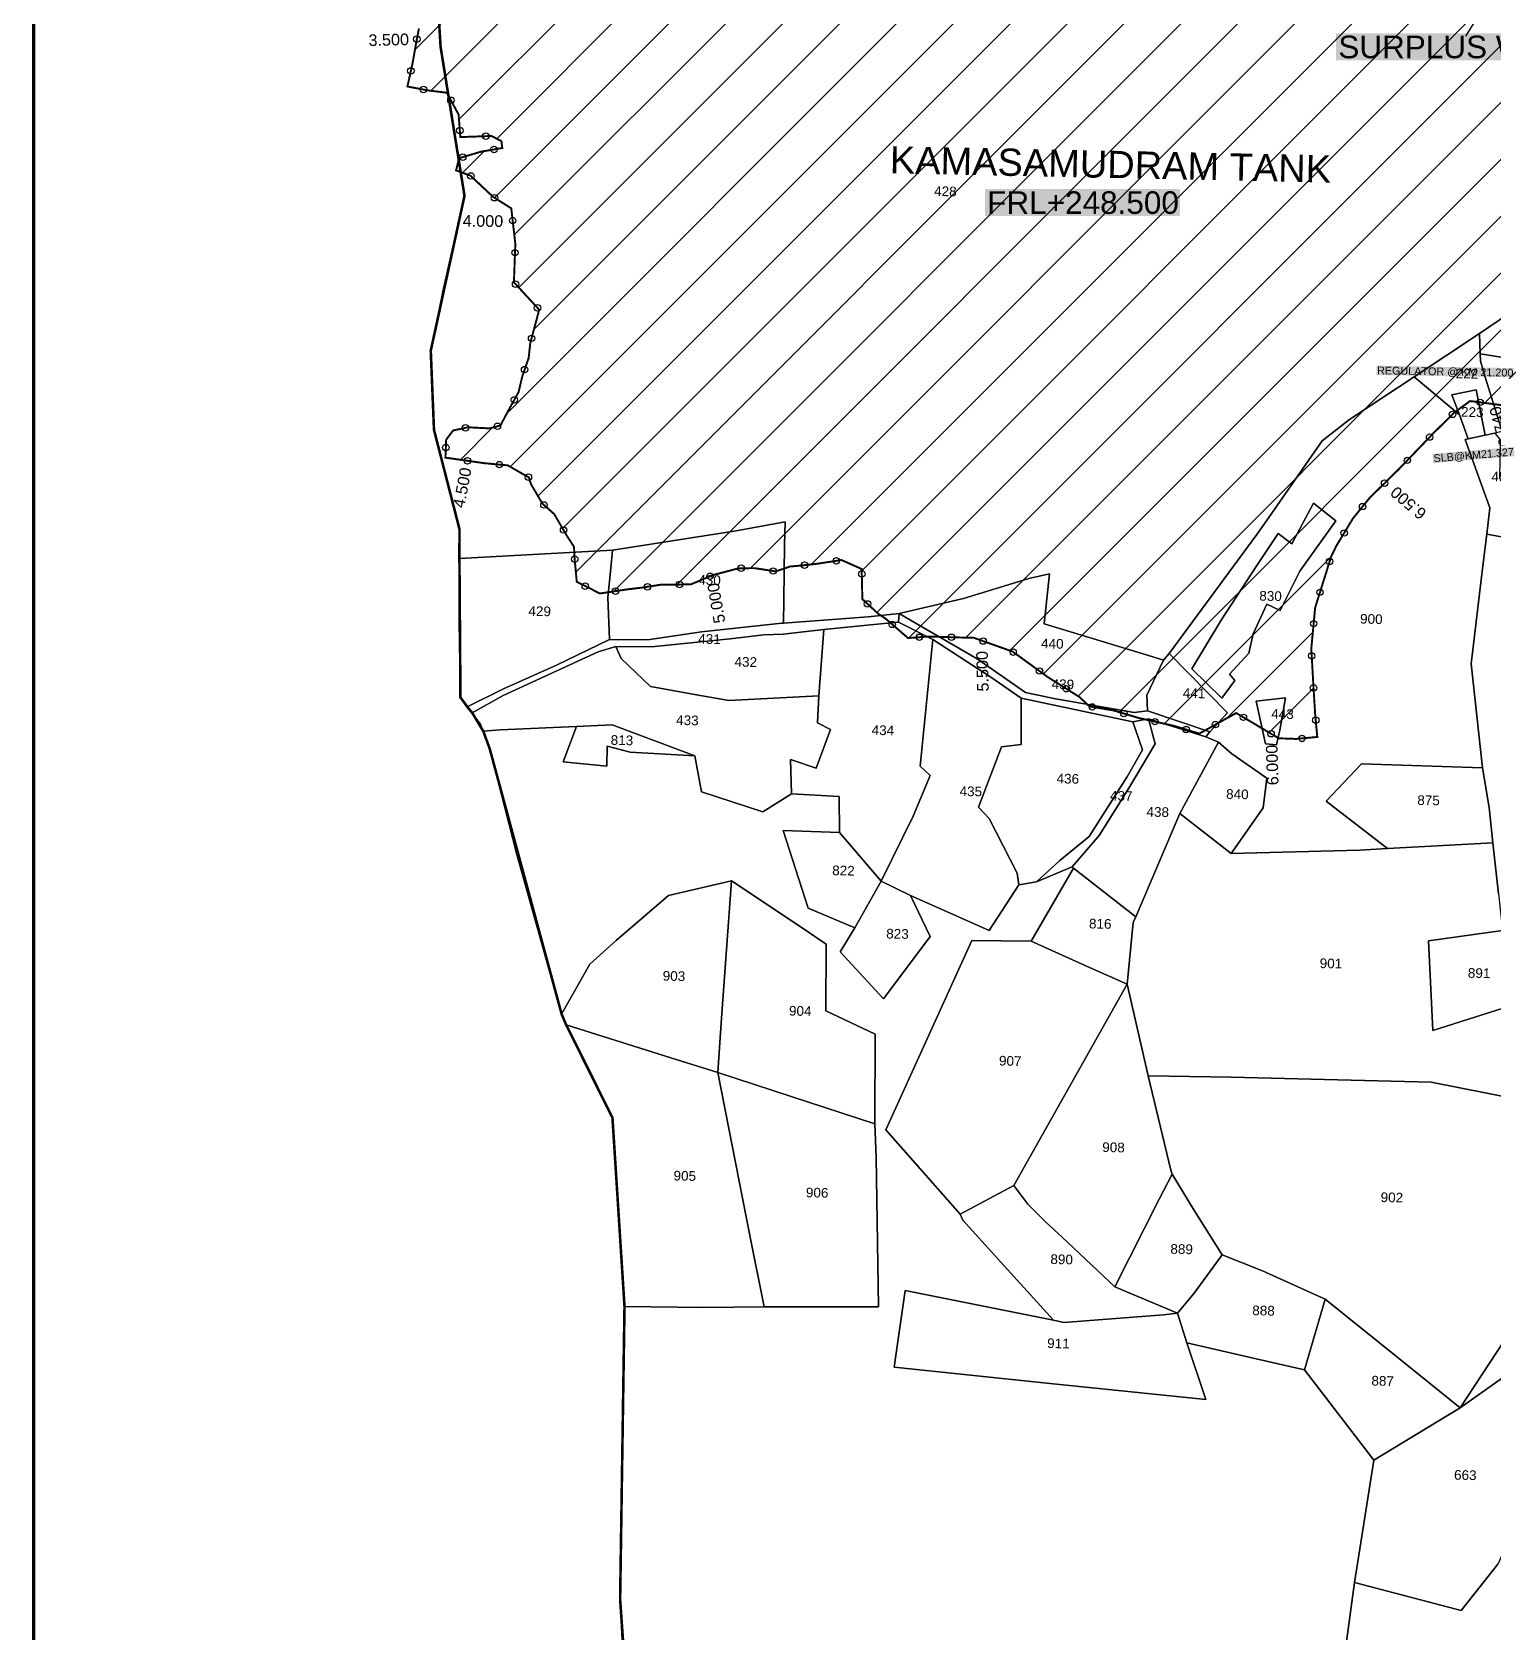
# Model space of a CAD drawing. Header units: inches. Extents: x 191080 to 197844, y 1603242 to 1613996.
# Drawn here: x 191080 to 193348, y 1607233 to 1609716 of the extents above; entities that cross this region are included whole.
import ezdxf
from ezdxf.enums import TextEntityAlignment as Align

# ---------------------------------------------------------------- set-up
doc = ezdxf.new("R2010")
doc.units = ezdxf.units.IN
doc.header["$LTSCALE"] = 15
doc.header["$MEASUREMENT"] = 0
doc.header["$PDMODE"] = 32
doc.header["$PDSIZE"] = 10
for name, color, linetype in [('CSMark', 72, 'Continuous'), ('PLOT', 7, 'Continuous'), ('PLOT NO', 7, 'Continuous'), ('STRUCTURE', 5, 'Continuous'), ('text2', 7, 'Continuous'), ('VILLAGE BOUNDRY', 5, 'Continuous')]:
    doc.layers.add(name, color=color, linetype=linetype)
doc.styles.get("Standard").update_dxf_attribs({"font": 'arial.ttf'})
doc.dimstyles.get("Standard").update_dxf_attribs({"dimtxt": 0.18, "dimasz": 0.18, "dimexe": 0.18, "dimexo": 0.0625, "dimgap": 0.09, "dimtad": 0, "dimtih": 1, "dimtoh": 1, "dimdec": 4, "dimzin": 0, "dimdsep": 46, "dimtxsty": 'Standard', "dimcen": 0.09, "dimadec": 0, "dimazin": 0, "dimtfac": 1, "dimtdec": 4, "dimtofl": 0, "dimtmove": 0, "dimatfit": 3, "dimfxl": 1, "dimtolj": 1, "dimtzin": 0, "dimarcsym": 0})

msp = doc.modelspace()

# ---------------------------------------------------------------- hatches: boundary and pattern name
at = {"layer": 'text2'}
h = msp.add_hatch(dxfattribs=at)
h.set_pattern_fill('ANSI31', color=4, scale=500)
edge = h.paths.add_edge_path()
edge.add_line((193072, 1608656.2), (193075.3, 1608621.8))
edge.add_line((193075.3, 1608621.8), (193042.4, 1608618.8))
edge.add_line((193042.4, 1608618.8), (193015.6, 1608619.7))
edge.add_line((193015.6, 1608619.7), (192949.4, 1608659))
edge.add_line((192949.4, 1608659), (192892.1, 1608627))
edge.add_line((192892.1, 1608627), (192853.7, 1608638.8))
edge.add_line((192853.7, 1608638.8), (192798.7, 1608651.1))
edge.add_line((192798.7, 1608651.1), (192758.5, 1608663.1))
edge.add_line((192758.5, 1608663.1), (192721.7, 1608669.2))
edge.add_line((192721.7, 1608669.2), (192705.9, 1608683.9))
edge.add_line((192705.9, 1608683.9), (192657, 1608714.7))
edge.add_line((192657, 1608714.7), (192602.3, 1608754.3))
edge.add_line((192602.3, 1608754.3), (192542.1, 1608775.7))
edge.add_line((192542.1, 1608775.7), (192520.3, 1608776.2))
edge.add_line((192520.3, 1608776.2), (192471.9, 1608777.7))
edge.add_line((192471.9, 1608777.7), (192439.9, 1608775.3))
edge.add_line((192439.9, 1608775.3), (192405, 1608805.5))
edge.add_line((192405, 1608805.5), (192393.2, 1608813.4))
edge.add_line((192393.2, 1608813.4), (192369, 1608835.7))
edge.add_line((192369, 1608835.7), (192367.9, 1608882.5))
edge.add_line((192367.9, 1608882.5), (192336.6, 1608896.4))
edge.add_line((192336.6, 1608896.4), (192298.7, 1608890.6))
edge.add_line((192298.7, 1608890.6), (192274.1, 1608887.9))
edge.add_line((192274.1, 1608887.9), (192256.6, 1608886.3))
edge.add_line((192256.6, 1608886.3), (192234.5, 1608878.8))
edge.add_line((192234.5, 1608878.8), (192201.6, 1608883.8))
edge.add_line((192201.6, 1608883.8), (192176.9, 1608883.6))
edge.add_line((192176.9, 1608883.6), (192136.4, 1608872.9))
edge.add_line((192136.4, 1608872.9), (192103.1, 1608858.8))
edge.add_line((192103.1, 1608858.8), (192083.9, 1608858.3))
edge.add_line((192083.9, 1608858.3), (192056.6, 1608858.2))
edge.add_line((192056.6, 1608858.2), (192027.8, 1608853.7))
edge.add_line((192027.8, 1608853.7), (192004.1, 1608850.9))
edge.add_line((192004.1, 1608850.9), (191961.5, 1608844.5))
edge.add_line((191961.5, 1608844.5), (191925.6, 1608862.6))
edge.add_line((191925.6, 1608862.6), (191922.1, 1608900.3))
edge.add_line((191922.1, 1608900.3), (191921.3, 1608917))
edge.add_line((191921.3, 1608917), (191910.6, 1608933.4))
edge.add_line((191910.6, 1608933.4), (191890.6, 1608967.7))
edge.add_line((191890.6, 1608967.7), (191872.1, 1608984.1))
edge.add_line((191872.1, 1608984.1), (191854.4, 1609014.4))
edge.add_line((191854.4, 1609014.4), (191851.4, 1609024.4))
edge.add_line((191851.4, 1609024.4), (191818.6, 1609043.3))
edge.add_line((191818.6, 1609043.3), (191782.1, 1609046.7))
edge.add_line((191782.1, 1609046.7), (191721.7, 1609055.3))
edge.add_line((191721.7, 1609055.3), (191722.8, 1609083.1))
edge.add_line((191722.8, 1609083.1), (191733.5, 1609097.4))
edge.add_line((191733.5, 1609097.4), (191756.6, 1609102.4))
edge.add_line((191756.6, 1609102.4), (191790.3, 1609100.7))
edge.add_line((191790.3, 1609100.7), (191807.1, 1609105.3))
edge.add_line((191807.1, 1609105.3), (191819.6, 1609128.8))
edge.add_line((191819.6, 1609128.8), (191835.3, 1609157.2))
edge.add_line((191835.3, 1609157.2), (191841, 1609181.5))
edge.add_line((191841, 1609181.5), (191850.9, 1609209.9))
edge.add_line((191850.9, 1609209.9), (191853.4, 1609233.1))
edge.add_line((191853.4, 1609233.1), (191867.3, 1609284.9))
edge.add_line((191867.3, 1609284.9), (191828, 1609327.4))
edge.add_line((191828, 1609327.4), (191830.2, 1609387.3))
edge.add_line((191830.2, 1609387.3), (191823.9, 1609442.2))
edge.add_line((191823.9, 1609442.2), (191795.7, 1609460))
edge.add_line((191795.7, 1609460), (191760.6, 1609492.9))
edge.add_line((191760.6, 1609492.9), (191738.2, 1609501.1))
edge.add_line((191738.2, 1609501.1), (191742.8, 1609520))
edge.add_line((191742.8, 1609520), (191777.2, 1609530.2))
edge.add_line((191777.2, 1609530.2), (191810, 1609535.8))
edge.add_line((191810, 1609535.8), (191808.6, 1609546.4))
edge.add_line((191808.6, 1609546.4), (191793.4, 1609554.5))
edge.add_line((191793.4, 1609554.5), (191744.8, 1609552.8))
edge.add_line((191744.8, 1609552.8), (191742.2, 1609587.5))
edge.add_line((191742.2, 1609587.5), (191724, 1609621.6))
edge.add_line((191724, 1609621.6), (191693.6, 1609625.4))
edge.add_line((191693.6, 1609625.4), (191662.7, 1609631.3))
edge.add_line((191662.7, 1609631.3), (191670.9, 1609668.8))
edge.add_line((191670.9, 1609668.8), (191677.1, 1609703.7))
edge.add_line((191677.1, 1609703.7), (191680.6, 1609721.3))
edge.add_line((191680.6, 1609721.3), (191670.2, 1609735.3))
edge.add_line((191670.2, 1609735.3), (191651.5, 1609752.2))
edge.add_line((191651.5, 1609752.2), (191636.3, 1609772.5))
edge.add_line((191636.3, 1609772.5), (191622.6, 1609793.3))
edge.add_line((191622.6, 1609793.3), (191625.4, 1609821.1))
edge.add_line((191625.4, 1609821.1), (191607.5, 1609854.8))
edge.add_line((191607.5, 1609854.8), (191604.3, 1609880.6))
edge.add_line((191604.3, 1609880.6), (191609.1, 1609905.4))
edge.add_line((191609.1, 1609905.4), (191612.6, 1609933.9))
edge.add_line((191612.6, 1609933.9), (191617.2, 1609953.9))
edge.add_line((191617.2, 1609953.9), (191630.1, 1609972))
edge.add_line((191630.1, 1609972), (191643, 1609989.6))
edge.add_line((191643, 1609989.6), (191660.6, 1610009.3))
edge.add_line((191660.6, 1610009.3), (191670.3, 1610024.9))
edge.add_line((191670.3, 1610024.9), (191668.9, 1610040.8))
edge.add_line((191668.9, 1610040.8), (191673.2, 1610058.3))
edge.add_line((191673.2, 1610058.3), (191664.4, 1610071))
edge.add_line((191664.4, 1610071), (191646.7, 1610076.9))
edge.add_line((191646.7, 1610076.9), (191637.2, 1610085.5))
edge.add_line((191637.2, 1610085.5), (191634.7, 1610104.6))
edge.add_line((191634.7, 1610104.6), (191609.1, 1610118.8))
edge.add_line((191609.1, 1610118.8), (191585.8, 1610125.3))
edge.add_line((191585.8, 1610125.3), (191589, 1610150))
edge.add_line((191589, 1610150), (191620.4, 1610172.6))
edge.add_line((191620.4, 1610172.6), (191625.8, 1610190))
edge.add_line((191625.8, 1610190), (191626.2, 1610214.6))
edge.add_line((191626.2, 1610214.6), (191615.4, 1610231.6))
edge.add_line((191615.4, 1610231.6), (191643.8, 1610246.4))
edge.add_line((191643.8, 1610246.4), (191669, 1610277.8))
edge.add_line((191669, 1610277.8), (191681, 1610313.9))
edge.add_line((191681, 1610313.9), (191690.2, 1610341.9))
edge.add_line((191690.2, 1610341.9), (191702, 1610357.4))
edge.add_line((191702, 1610357.4), (191716.1, 1610371.1))
edge.add_line((191716.1, 1610371.1), (191735.5, 1610396.5))
edge.add_line((191735.5, 1610396.5), (191756.6, 1610382.7))
edge.add_line((191756.6, 1610382.7), (191782.5, 1610374.5))
edge.add_line((191782.5, 1610374.5), (191802.1, 1610362.8))
edge.add_line((191802.1, 1610362.8), (191842.1, 1610347.1))
edge.add_line((191842.1, 1610347.1), (191868.9, 1610345.3))
edge.add_line((191868.9, 1610345.3), (191901.3, 1610350.7))
edge.add_line((191901.3, 1610350.7), (191930.6, 1610356.8))
edge.add_line((191930.6, 1610356.8), (191953.2, 1610354.9))
edge.add_line((191953.2, 1610354.9), (191976.9, 1610353.4))
edge.add_line((191976.9, 1610353.4), (192007, 1610343.8))
edge.add_line((192007, 1610343.8), (192038.4, 1610333.3))
edge.add_line((192038.4, 1610333.3), (192079.7, 1610334.9))
edge.add_line((192079.7, 1610334.9), (192089.4, 1610316.1))
edge.add_line((192089.4, 1610316.1), (192094.9, 1610295.2))
edge.add_line((192094.9, 1610295.2), (192093.6, 1610291.6))
edge.add_line((192093.6, 1610291.6), (192100.9, 1610264.9))
edge.add_line((192100.9, 1610264.9), (192129.5, 1610247.8))
edge.add_line((192129.5, 1610247.8), (192137.5, 1610245.3))
edge.add_line((192137.5, 1610245.3), (192189.8, 1610251.5))
edge.add_line((192189.8, 1610251.5), (192224.4, 1610253.7))
edge.add_line((192224.4, 1610253.7), (192256.5, 1610231))
edge.add_line((192256.5, 1610231), (192268.6, 1610202.6))
edge.add_line((192268.6, 1610202.6), (192283.4, 1610167.3))
edge.add_line((192283.4, 1610167.3), (192317.1, 1610125.2))
edge.add_line((192317.1, 1610125.2), (192322.9, 1610097.1))
edge.add_line((192322.9, 1610097.1), (192326, 1610079.3))
edge.add_line((192326, 1610079.3), (192335.8, 1610052.7))
edge.add_line((192335.8, 1610052.7), (192343.4, 1610033.3))
edge.add_line((192343.4, 1610033.3), (192359, 1610012.1))
edge.add_line((192359, 1610012.1), (192381.5, 1609993.9))
edge.add_line((192381.5, 1609993.9), (192396.3, 1609968.4))
edge.add_line((192396.3, 1609968.4), (192410.1, 1609944.8))
edge.add_line((192410.1, 1609944.8), (192419.6, 1609926.5))
edge.add_line((192419.6, 1609926.5), (192428.7, 1609900.3))
edge.add_line((192428.7, 1609900.3), (192450.6, 1609888.2))
edge.add_line((192450.6, 1609888.2), (192471.5, 1609862.6))
edge.add_line((192471.5, 1609862.6), (192496.7, 1609835.5))
edge.add_line((192496.7, 1609835.5), (192518.8, 1609827.1))
edge.add_line((192518.8, 1609827.1), (192550.3, 1609809.5))
edge.add_line((192550.3, 1609809.5), (192575, 1609795.9))
edge.add_line((192575, 1609795.9), (192625, 1609796.1))
edge.add_line((192625, 1609796.1), (192673.2, 1609796.4))
edge.add_line((192673.2, 1609796.4), (192701.9, 1609802.1))
edge.add_line((192701.9, 1609802.1), (192737.3, 1609810.2))
edge.add_line((192737.3, 1609810.2), (192760.8, 1609813.7))
edge.add_line((192760.8, 1609813.7), (192792.6, 1609816.1))
edge.add_line((192792.6, 1609816.1), (192813.2, 1609819.6))
edge.add_line((192813.2, 1609819.6), (192846.6, 1609813.4))
edge.add_line((192846.6, 1609813.4), (192872.5, 1609802))
edge.add_line((192872.5, 1609802), (192906.8, 1609777.2))
edge.add_line((192906.8, 1609777.2), (192940.8, 1609753.5))
edge.add_line((192940.8, 1609753.5), (193011.9, 1609739.4))
edge.add_line((193011.9, 1609739.4), (193119.9, 1609772.1))
edge.add_line((193119.9, 1609772.1), (193170.8, 1609790.5))
edge.add_line((193170.8, 1609790.5), (193208.4, 1609810.6))
edge.add_line((193208.4, 1609810.6), (193274.3, 1609804.2))
edge.add_line((193274.3, 1609804.2), (193309.3, 1609812.2))
edge.add_line((193309.3, 1609812.2), (193337.3, 1609849.1))
edge.add_line((193337.3, 1609849.1), (193358.2, 1609865.5))
edge.add_line((193358.2, 1609865.5), (193385.1, 1609884.2))
edge.add_line((193385.1, 1609884.2), (193413.7, 1609895.9))
edge.add_line((193413.7, 1609895.9), (193423.6, 1609890.2))
edge.add_line((193423.6, 1609890.2), (193426.8, 1609881))
edge.add_line((193426.8, 1609881), (193432.4, 1609869.3))
edge.add_line((193432.4, 1609869.3), (193451.4, 1609861.1))
edge.add_line((193451.4, 1609861.1), (193442.2, 1609849.6))
edge.add_line((193442.2, 1609849.6), (193418.4, 1609838.1))
edge.add_line((193418.4, 1609838.1), (193404.5, 1609819))
edge.add_line((193404.5, 1609819), (193401.9, 1609801.7))
edge.add_line((193401.9, 1609801.7), (193407.7, 1609786.7))
edge.add_line((193407.7, 1609786.7), (193415, 1609776.8))
edge.add_line((193415, 1609776.8), (193417.1, 1609772.9))
edge.add_line((193417.1, 1609772.9), (193431.6, 1609763.4))
edge.add_line((193431.6, 1609763.4), (193473.4, 1609758.7))
edge.add_line((193473.4, 1609758.7), (193515.3, 1609752.6))
edge.add_line((193515.3, 1609752.6), (193544.8, 1609745.7))
edge.add_line((193544.8, 1609745.7), (193584.3, 1609734.7))
edge.add_line((193584.3, 1609734.7), (193604.9, 1609715.8))
edge.add_line((193604.9, 1609715.8), (193610.7, 1609687.5))
edge.add_line((193610.7, 1609687.5), (193634.7, 1609643.6))
edge.add_line((193634.7, 1609643.6), (193671.4, 1609585.4))
edge.add_line((193671.4, 1609585.4), (193711.2, 1609550.9))
edge.add_line((193711.2, 1609550.9), (193660.4, 1609509.3))
edge.add_line((193660.4, 1609509.3), (193604.9, 1609440.8))
edge.add_line((193604.9, 1609440.8), (193577, 1609410.3))
edge.add_line((193577, 1609410.3), (193522.6, 1609367.7))
edge.add_line((193522.6, 1609367.7), (193465.8, 1609290.3))
edge.add_line((193465.8, 1609290.3), (193430.4, 1609256.7))
edge.add_line((193430.4, 1609256.7), (193400.3, 1609205.4))
edge.add_line((193400.3, 1609205.4), (193392.4, 1609191.1))
edge.add_line((193392.4, 1609191.1), (193368, 1609136))
edge.add_line((193368, 1609136), (193312.6, 1609143.1))
edge.add_line((193312.6, 1609143.1), (193288.9, 1609126))
edge.add_line((193288.9, 1609126), (193256.5, 1609094.2))
edge.add_line((193256.5, 1609094.2), (193201.6, 1609037.1))
edge.add_line((193201.6, 1609037.1), (193156.6, 1608992.9))
edge.add_line((193156.6, 1608992.9), (193130.7, 1608961))
edge.add_line((193130.7, 1608961), (193105.1, 1608918.7))
edge.add_line((193105.1, 1608918.7), (193097, 1608902.2))
edge.add_line((193097, 1608902.2), (193072, 1608822.5))
edge.add_line((193072, 1608822.5), (193066, 1608759))
edge.add_line((193066, 1608759), (193069, 1608705.9))
edge.add_line((193069, 1608705.9), (193071.9, 1608658.6))
h.paths.add_polyline_path([(192550.1, 1609414.4), (192865.2, 1609414.4), (192865.2, 1609486.5), (192550.1, 1609486.5)], flags=24)

# ---------------------------------------------------------------- linework, layer by layer
at = {"color": 5, "const_width": 3, "elevation": 248.5}
for points in [[(193072, 1608656.2), (193075.3, 1608621.8), (193042.4, 1608618.8), (193015.6, 1608619.7), (192949.4, 1608659), (192892.1, 1608627), (192853.7, 1608638.8), (192798.7, 1608651.1), (192758.5, 1608663.1), (192721.7, 1608669.2), (192705.9, 1608683.9), (192657, 1608714.7), (192602.3, 1608754.3), (192542.1, 1608775.7), (192520.3, 1608776.2), (192471.9, 1608777.7), (192439.9, 1608775.3), (192405, 1608805.5), (192393.2, 1608813.4), (192369, 1608835.7), (192367.9, 1608882.5), (192336.6, 1608896.4), (192298.7, 1608890.6), (192274.1, 1608887.9), (192256.6, 1608886.3), (192234.5, 1608878.8), (192201.6, 1608883.8), (192176.9, 1608883.6), (192136.4, 1608872.9), (192103.1, 1608858.8), (192083.9, 1608858.3), (192056.6, 1608858.2), (192027.8, 1608853.7), (192004.1, 1608850.9), (191961.5, 1608844.5), (191925.6, 1608862.6), (191922.1, 1608900.3), (191921.3, 1608917), (191910.6, 1608933.4), (191890.6, 1608967.7), (191872.1, 1608984.1), (191854.4, 1609014.4), (191851.4, 1609024.4), (191818.6, 1609043.3), (191782.1, 1609046.7), (191721.7, 1609055.3), (191722.8, 1609083.1), (191733.5, 1609097.4), (191756.6, 1609102.4), (191790.3, 1609100.7), (191807.1, 1609105.3), (191819.6, 1609128.8), (191835.3, 1609157.2), (191841, 1609181.5), (191850.9, 1609209.9), (191853.4, 1609233.1), (191867.3, 1609284.9), (191828, 1609327.4), (191830.2, 1609387.3), (191823.9, 1609442.2), (191795.7, 1609460), (191760.6, 1609492.9), (191738.2, 1609501.1), (191742.8, 1609520), (191777.2, 1609530.2), (191810, 1609535.8), (191808.6, 1609546.4), (191793.4, 1609554.5), (191744.8, 1609552.8), (191742.2, 1609587.5), (191724, 1609621.6), (191693.6, 1609625.4), (191662.7, 1609631.3), (191670.9, 1609668.8), (191677.1, 1609703.7), (191680.6, 1609721.3)], [(193368, 1609136), (193312.6, 1609143.1), (193288.9, 1609126), (193256.5, 1609094.2), (193201.6, 1609037.1), (193156.6, 1608992.9), (193130.7, 1608961), (193105.1, 1608918.7), (193097, 1608902.2), (193072, 1608822.5), (193066, 1608759), (193069, 1608705.9), (193071.9, 1608658.6)]]:
    msp.add_lwpolyline(points, dxfattribs=at)
at = {"color": 5, "elevation": 248.5}
msp.add_lwpolyline([(193368, 1609136, 3, 3, 0), (193312.6, 1609143.1, 3, 3, 0), (193288.9, 1609126, 3, 3, 0), (193256.5, 1609094.2, 3, 3, 0), (193201.6, 1609037.1, 3, 3, 0), (193156.6, 1608992.9, 3, 3, 0), (193130.7, 1608961, 3, 3, 0), (193105.1, 1608918.7, 3, 3, 0), (193097, 1608902.2, 3, 3, 0), (193072, 1608822.5, 3, 3, 0), (193066, 1608759, 3, 3, 0), (193069, 1608705.9, 3, 3, 0), (193071.9, 1608658.6, 3, 3, 0), (193075.3, 1608621.8, 3, 3, 0), (193042.4, 1608618.8, 3, 3, 0), (193015.6, 1608619.7, 3, 3, 0), (192949.4, 1608659, 3, 3, 0), (192892.1, 1608627, 3, 3, 0), (192853.7, 1608638.8, 3, 3, 0), (192798.7, 1608651.1, 3, 3, 0), (192758.5, 1608663.1, 3, 3, 0), (192721.7, 1608669.2, 3, 3, 0), (192705.9, 1608683.9, 3, 3, 0), (192657, 1608714.7, 3, 3, 0), (192602.3, 1608754.3, 3, 3, 0), (192542.1, 1608775.7, 3, 3, 0), (192520.3, 1608776.2, 3, 3, 0), (192471.9, 1608777.7, 3, 3, 0), (192439.9, 1608775.3, 3, 3, 0), (192405, 1608805.5, 3, 3, 0), (192393.2, 1608813.4, 3, 3, 0), (192369, 1608835.7, 3, 3, 0), (192367.9, 1608882.5, 3, 3, 0), (192336.6, 1608896.4, 3, 3, 0), (192298.7, 1608890.6, 3, 3, 0), (192274.1, 1608887.9, 3, 3, 0), (192256.6, 1608886.3, 3, 3, 0), (192234.5, 1608878.8, 3, 3, 0), (192201.6, 1608883.8, 3, 3, 0), (192176.9, 1608883.6, 3, 3, 0), (192136.4, 1608872.9, 3, 3, 0), (192103.1, 1608858.8, 3, 3, 0), (192083.9, 1608858.3, 3, 3, 0), (192056.6, 1608858.2, 3, 3, 0), (192027.8, 1608853.7, 3, 3, 0), (192004.1, 1608850.9, 3, 3, 0), (191961.5, 1608844.5, 3, 3, 0), (191925.6, 1608862.6, 3, 3, 0), (191922.1, 1608900.3, 3, 3, 0), (191921.3, 1608917, 3, 3, 0), (191910.6, 1608933.4, 3, 3, 0), (191890.6, 1608967.7, 3, 3, 0), (191872.1, 1608984.1, 3, 3, 0), (191854.4, 1609014.4, 3, 3, 0), (191851.4, 1609024.4, 3, 3, 0), (191818.6, 1609043.3, 3, 3, 0), (191782.1, 1609046.7, 3, 3, 0), (191721.7, 1609055.3, 3, 3, 0), (191722.8, 1609083.1, 3, 3, 0), (191733.5, 1609097.4, 3, 3, 0), (191756.6, 1609102.4, 3, 3, 0), (191790.3, 1609100.7, 3, 3, 0), (191807.1, 1609105.3, 3, 3, 0), (191819.6, 1609128.8, 3, 3, 0), (191835.3, 1609157.2, 3, 3, 0), (191841, 1609181.5, 3, 3, 0), (191850.9, 1609209.9, 3, 3, 0), (191853.4, 1609233.1, 3, 3, 0), (191867.3, 1609284.9, 3, 3, 0), (191828, 1609327.4, 3, 3, 0), (191830.2, 1609387.3, 3, 3, 0), (191823.9, 1609442.2, 3, 3, 0), (191795.7, 1609460, 3, 3, 0), (191760.6, 1609492.9, 3, 3, 0), (191738.2, 1609501.1, 3, 3, 0), (191742.8, 1609520, 3, 3, 0), (191777.2, 1609530.2, 3, 3, 0), (191810, 1609535.8, 3, 3, 0), (191808.6, 1609546.4, 3, 3, 0), (191793.4, 1609554.5, 3, 3, 0), (191744.8, 1609552.8, 3, 3, 0), (191742.2, 1609587.5, 3, 3, 0), (191724, 1609621.6, 3, 3, 0), (191693.6, 1609625.4, 3, 3, 0), (191662.7, 1609631.3, 3, 3, 0), (191670.9, 1609668.8, 3, 3, 0), (191677.1, 1609703.7, 3, 3, 0), (191680.6, 1609721.3, 3, 3, 0)], format="xyseb", dxfattribs=at)
at = {"color": 3}
for p in [(191677.3, 1609704.7, 248.5), (191668, 1609655.5, 248.5), (191687.5, 1609626.6, 248.5), (191730.2, 1609610, 248.5), (191744, 1609563.1, 248.5), (191784.4, 1609554.2, 248.5), (191748.6, 1609521.7, 248.5), (191797, 1609533.6, 248.5), (191761.1, 1609492.5, 248.5), (191797.9, 1609458.6, 248.5), (191826.1, 1609423.2, 248.5), (191829.7, 1609373.4, 248.5), (191830.6, 1609324.5, 248.5), (191864.6, 1609287.8, 248.5), (191855.4, 1609240.5, 248.5), (191844.6, 1609191.9, 248.5), (191828.6, 1609144.9, 248.5), (193328.1, 1609141.1, 248.5), (193285.2, 1609122.4, 248.5), (191752.9, 1609101.6, 248.5), (191802.4, 1609104, 248.5), (191722.3, 1609070.9, 248.5), (193249.7, 1609087.2, 248.5), (191755.8, 1609050.4, 248.5), (191805.4, 1609044.5, 248.5), (193215.1, 1609051.1, 248.5), (191850.5, 1609025, 248.5), (193179.8, 1609015.7, 248.5), (191874.6, 1608981.9, 248.5), (193145.6, 1608979.3, 248.5), (191905.1, 1608943, 248.5), (193117, 1608938.4, 248.5), (191922.4, 1608897.7, 248.5), (192328.6, 1608895.2, 248.5), (193094.4, 1608894.1, 248.5), (192132.5, 1608871.2, 248.5), (192180.7, 1608883.7, 248.5), (192230.4, 1608879.4, 248.5), (192279, 1608888.4, 248.5), (192368.1, 1608874.8, 248.5), (191938.8, 1608855.9, 248.5), (191985.8, 1608848.1, 248.5), (192035.3, 1608854.8, 248.5), (192085, 1608858.3, 248.5), (193079.5, 1608846.3, 248.5), (192376.9, 1608828.3, 248.5), (192415.4, 1608796.5, 248.5), (193069.7, 1608797.6, 248.5), (192457.4, 1608776.6, 248.5), (192507.4, 1608776.6, 248.5), (192556.5, 1608770.6, 248.5), (192603.4, 1608753.5, 248.5), (193066.6, 1608747.8, 248.5), (192643.9, 1608724.2, 248.5), (192685.6, 1608696.7, 248.5), (193069.5, 1608697.9, 248.5), (192726.1, 1608668.4, 248.5), (192774.9, 1608658.2, 248.5), (192823.3, 1608645.6, 248.5), (192960.6, 1608652.3, 248.5), (193072.9, 1608648, 248.5), (192871.7, 1608633.3, 248.5), (192917.1, 1608641, 248.5), (193003.6, 1608626.8, 248.5), (193051.6, 1608619.6, 248.5)]:
    msp.add_point(p, dxfattribs=at)
at = {"color": 2}
for p in [(191677.3, 1609704.7, 248.5), (191826.1, 1609423.2, 248.5), (191755.8, 1609050.4, 248.5), (193179.8, 1609015.7, 248.5), (192132.5, 1608871.2, 248.5), (192556.5, 1608770.6, 248.5), (193003.6, 1608626.8, 248.5)]:
    msp.add_point(p, dxfattribs=at)
at = {"layer": 'PLOT'}
for points in [[(193372.4, 1609278.6), (193327.3, 1609247.8), (193225.6, 1609180.7), (193125.2, 1609114.4), (193083, 1609081.5), (192996.5, 1608957.2), (192981.6, 1608935.8), (192845.3, 1608751.5), (192836.7, 1608741.2), (192813, 1608748.3), (192651.2, 1608797.3), (192659.6, 1608874.8), (192627.5, 1608867.6), (192525.8, 1608836.6), (192426.3, 1608813.3), (192377.8, 1608808.1), (192246.6, 1608798.4), (192247, 1608834.7), (192247.9, 1608920), (192249, 1608955.5), (192173.1, 1608941.9), (191981.1, 1608911.6), (191743.4, 1608899), (191743.5, 1608944.3), (191703.9, 1609098.5), (191701.1, 1609184.3), (191698.9, 1609221.3), (191717.4, 1609312.5), (191717.5, 1609313), (191751.3, 1609461.6), (191714.2, 1609692.5), (191708.9, 1609779.2)], [(193356.8, 1608378.5), (193348, 1608457.7), (193341.9, 1608512.3), (193331.9, 1608573.7), (193314.1, 1608735.1), (193332.4, 1608887.4), (193338.4, 1608936.4), (193366.9, 1608931.3)], [(192005.8, 1607018.8), (191992.9, 1607283.2), (191999.7, 1607737.9), (192123.1, 1607736.3), (192216.7, 1607737.3), (192393.8, 1607737.4), (192390.2, 1607969.6), (192388.1, 1608021.2), (192388.9, 1608160.8), (192312.4, 1608197), (192312.9, 1608300), (192271.1, 1608328.6), (192165.7, 1608398.3), (192068.2, 1608375.6), (191987.4, 1608306.3), (191945.7, 1608269.3), (191902.1, 1608191.7), (191832.6, 1608439.6), (191790.5, 1608603.3), (191780.5, 1608630.7), (191806.5, 1608632.8), (191925.3, 1608637.9), (191904.4, 1608583.1), (191972.1, 1608576.5), (191973, 1608607.6), (192008.4, 1608598.1), (192108.9, 1608592.5), (192108.9, 1608592.5), (192119, 1608536.9), (192214.6, 1608505.7), (192258.8, 1608533.4), (192332.8, 1608529.5), (192333.5, 1608473.3), (192246.2, 1608476.5), (192284.8, 1608356.1), (192357.5, 1608325.4), (192334.3, 1608288.2), (192401.7, 1608215.4), (192474.3, 1608312.2), (192443.6, 1608375.9), (192565.8, 1608321.5), (192612, 1608392.3), (192639.3, 1608396.9), (192694.5, 1608420.1), (192696.7, 1608418.2), (192631.2, 1608304.7), (192538.8, 1608305.7), (192405.5, 1608012), (192521, 1607881.4), (192525, 1607872.1), (192583.9, 1607806.5), (192665.6, 1607716.9), (192435.2, 1607762.8), (192418.3, 1607643.9), (192655.2, 1607618.8), (192902.2, 1607593.6), (192872.8, 1607681.3), (192980.6, 1607656.6), (193055.7, 1607639.7), (193163, 1607499.2), (193138.2, 1607342.1), (193133.3, 1607309.5), (193117.8, 1607195.4)], [(193435.5, 1607135.3), (193344, 1607192.3), (193336.2, 1607197.2), (193326.4, 1607197.4), (193208, 1607199.7), (193199.5, 1607161.3), (193236.7, 1607158.7), (193238.5, 1607022.7), (193267.5, 1607015.2), (193263.3, 1606966.5), (193139.7, 1606674.7), (193204.5, 1606665.7), (193192.2, 1606635.2), (193044.6, 1606658.5), (193044.6, 1606658.5), (193083.6, 1606944.9), (193098.5, 1607054), (193117.8, 1607195.4), (193133.3, 1607309.5), (193298.6, 1607265.9), (193355.6, 1607337.8)]]:
    msp.add_lwpolyline(points, dxfattribs=at)
for points in [[(193327.3, 1609247.8), (193372.4, 1609278.6), (193372.4, 1609278.6), (193381, 1609287.5), (193397.6, 1609278.1), (193379.6, 1609245.6), (193360.8, 1609211.4), (193328.3, 1609216.6), (193327.3, 1609247.8)], [(193295.9, 1609121.7), (193225.6, 1609180.7), (193327.3, 1609247.8), (193328.3, 1609216.6), (193328.5, 1609205.1), (193335.7, 1609180.3), (193362.3, 1609096.1), (193350.9, 1609093.3), (193336.2, 1609090.1), (193322.2, 1609160.8), (193284.4, 1609153), (193295.9, 1609121.7)], [(193412.3, 1609118.1), (193380, 1609102.8), (193369.5, 1609097.8), (193362.3, 1609096.1), (193335.7, 1609180.3), (193328.5, 1609205.1), (193328.3, 1609216.6), (193360.8, 1609211.4), (193420.7, 1609192.5), (193412.3, 1609118.1)], [(192922.1, 1608613.8), (192902.4, 1608621.9), (192908.7, 1608629.9), (192935.8, 1608659.4), (192845.3, 1608751.5), (192981.6, 1608935.8), (192996.5, 1608957.2), (193083, 1609081.5), (193125.2, 1609114.4), (193225.6, 1609180.7), (193295.9, 1609121.7), (193309.7, 1609084.4), (193305, 1609083.3), (193343, 1608977.5), (193338.4, 1608936.4), (193332.4, 1608887.4), (193314.1, 1608735.1), (193331.9, 1608573.7), (193143.9, 1608580), (193089.2, 1608522.4), (193184.1, 1608448.7), (193141.6, 1608446.2), (192941.7, 1608441), (192991.4, 1608511.9), (192997.1, 1608557.7), (192942.8, 1608595.6), (192922.1, 1608613.8)], [(193336.2, 1609090.1), (193309.7, 1609084.4), (193295.9, 1609121.7), (193284.4, 1609153), (193322.2, 1609160.8), (193336.2, 1609090.1)], [(193374.8, 1608943.7), (193366.9, 1608931.3), (193338.4, 1608936.4), (193343, 1608977.5), (193305, 1609083.3), (193309.7, 1609084.4), (193336.2, 1609090.1), (193350.9, 1609093.3), (193359.1, 1609082.9), (193358, 1609023.3), (193366.1, 1609020.4), (193374.8, 1608943.7)], [(193104, 1608957.3), (193048.3, 1608879.1), (193017.8, 1608818), (192996.8, 1608827.9), (192975.5, 1608781.8), (192969.2, 1608751.9), (192939.1, 1608719.4), (192947.4, 1608709.3), (192927.2, 1608682.2), (192880.4, 1608727.4), (192926.1, 1608803.3), (192981.2, 1608887.9), (193014.4, 1608937.5), (193036, 1608921.5), (193069.3, 1608984.7), (193104, 1608957.3)], [(193104, 1608957.3), (193048.3, 1608879.1), (193017.8, 1608818), (192996.8, 1608827.9), (192975.5, 1608781.8), (192969.2, 1608751.9), (192939.1, 1608719.4), (192947.4, 1608709.3), (192927.2, 1608682.2), (192880.4, 1608727.4), (192926.1, 1608803.3), (192981.2, 1608887.9), (193014.4, 1608937.5), (193036, 1608921.5), (193069.3, 1608984.7), (193104, 1608957.3)], [(193104, 1608957.3), (193069.3, 1608984.7), (193036, 1608921.5), (193014.4, 1608937.5), (192981.2, 1608887.9), (192926.1, 1608803.3), (192880.4, 1608727.4), (192927.2, 1608682.2), (192947.4, 1608709.3), (192939.1, 1608719.4), (192969.2, 1608751.9), (192975.5, 1608781.8), (192996.8, 1608827.9), (193017.8, 1608818), (193048.3, 1608879.1), (193104, 1608957.3)], [(191976.6, 1608773), (191974, 1608838.1), (191978.4, 1608883.8), (191981.1, 1608911.6), (192173.1, 1608941.9), (192249, 1608955.5), (192247.9, 1608920), (192247, 1608834.7), (192246.6, 1608798.4), (192244, 1608798.2), (192119.2, 1608784.9), (192035.4, 1608772.4), (191976.6, 1608773)], [(191755.5, 1608668.7), (191745, 1608683.3), (191742.9, 1608800), (191743.3, 1608885.1), (191743.4, 1608899), (191981.1, 1608911.6), (191978.4, 1608883.8), (191974, 1608838.1), (191976.6, 1608773), (191893.9, 1608733.5), (191811.6, 1608696.7), (191755.5, 1608668.7)], [(192836.7, 1608741.2), (192810.5, 1608686.8), (192811.9, 1608662.3), (192790.8, 1608659.8), (192666.5, 1608681.3), (192622.1, 1608690.9), (192547.2, 1608743.2), (192443.6, 1608803.3), (192426.3, 1608813.3), (192525.8, 1608836.6), (192627.5, 1608867.6), (192659.6, 1608874.8), (192651.2, 1608797.3), (192813, 1608748.3), (192836.7, 1608741.2)], [(191763.4, 1608659.1), (191755.5, 1608668.7), (191811.6, 1608696.7), (191893.9, 1608733.5), (191976.6, 1608773), (192035.4, 1608772.4), (192119.2, 1608784.9), (192244, 1608798.2), (192246.6, 1608798.4), (192377.8, 1608808.1), (192426.3, 1608813.3), (192425, 1608800.5), (192424.9, 1608799.9), (192414, 1608798.9), (192392.2, 1608796.7), (192309.2, 1608788.7), (192245.8, 1608781.2), (192216.1, 1608780.2), (192163.9, 1608774.1), (192041.8, 1608761.6), (191986.2, 1608762.4), (191958.9, 1608753.7), (191811.2, 1608686), (191763.4, 1608659.1)], [(192398.1, 1608398.1), (192333.5, 1608473.3), (192332.8, 1608529.5), (192258.8, 1608533.4), (192257.2, 1608587.1), (192297.2, 1608573.3), (192319.6, 1608633.6), (192299.1, 1608643.5), (192301.6, 1608685.5), (192309.2, 1608788.7), (192392.2, 1608796.7), (192414, 1608798.9), (192424.9, 1608799.9), (192478.5, 1608773.3), (192458.6, 1608576.6), (192474.4, 1608562.1), (192447.8, 1608498.7), (192398.1, 1608398.1)], [(192811.9, 1608662.3), (192908.7, 1608629.9), (192902.4, 1608621.9), (192813, 1608649.8), (192788.9, 1608645.5), (192615.6, 1608682), (192568.5, 1608714.4), (192478.5, 1608773.3), (192424.9, 1608799.9), (192425, 1608800.5), (192426.3, 1608813.3), (192443.6, 1608803.3), (192547.2, 1608743.2), (192622.1, 1608690.9), (192666.5, 1608681.3), (192790.8, 1608659.8), (192811.9, 1608662.3)], [(192309.2, 1608788.7), (192301.6, 1608685.5), (192161.9, 1608678.3), (192111.7, 1608687.2), (192039.9, 1608700), (191994.6, 1608743.5), (191986.2, 1608762.4), (192041.8, 1608761.6), (192163.9, 1608774.1), (192216.1, 1608780.2), (192245.8, 1608781.2), (192309.2, 1608788.7)], [(192443.6, 1608375.9), (192398.1, 1608398.1), (192447.8, 1608498.7), (192474.4, 1608562.1), (192458.6, 1608576.6), (192478.5, 1608773.3), (192568.5, 1608714.4), (192615.6, 1608682), (192615.7, 1608609.9), (192585.2, 1608606.5), (192549.5, 1608512.7), (192566.1, 1608495.2), (192609.1, 1608410.4), (192612, 1608392.3), (192565.8, 1608321.5), (192443.6, 1608375.9)], [(192301.6, 1608685.5), (192299.1, 1608643.5), (192319.6, 1608633.6), (192297.2, 1608573.3), (192257.2, 1608587.1), (192258.8, 1608533.4), (192214.6, 1608505.7), (192119, 1608536.9), (192108.9, 1608592.5), (191980.5, 1608640.5), (191925.3, 1608637.9), (191806.5, 1608632.8), (191780.5, 1608630.7), (191776.2, 1608642.4), (191763.4, 1608659.1), (191811.2, 1608686), (191958.9, 1608753.7), (191986.2, 1608762.4), (191994.6, 1608743.5), (192039.9, 1608700), (192111.7, 1608687.2), (192161.9, 1608678.3), (192301.6, 1608685.5)], [(192908.7, 1608629.9), (192811.9, 1608662.3), (192810.5, 1608686.8), (192836.7, 1608741.2), (192845.3, 1608751.5), (192935.8, 1608659.4), (192908.7, 1608629.9)], [(192612, 1608392.3), (192609.1, 1608410.4), (192566.1, 1608495.2), (192549.5, 1608512.7), (192585.2, 1608606.5), (192615.7, 1608609.9), (192615.6, 1608682), (192788.9, 1608645.5), (192804, 1608601.9), (192780.6, 1608560.9), (192721, 1608467.3), (192675.4, 1608430.2), (192639.3, 1608396.9), (192612, 1608392.3)], [(193017.2, 1608632.4), (193026.1, 1608682.5), (192980.2, 1608677.2), (192994.9, 1608611.4), (193011.9, 1608609.8), (193017.2, 1608632.4)], [(193017.2, 1608632.4), (193011.9, 1608609.8), (192994.9, 1608611.4), (192980.2, 1608677.2), (193026.1, 1608682.5), (193017.2, 1608632.4)], [(192813, 1608649.8), (192823.4, 1608611.1), (192782.9, 1608542.5), (192736.4, 1608468.7), (192694.5, 1608420.1), (192639.3, 1608396.9), (192675.4, 1608430.2), (192721, 1608467.3), (192780.6, 1608560.9), (192804, 1608601.9), (192788.9, 1608645.5), (192813, 1608649.8)], [(192793.5, 1608342.8), (192696.7, 1608418.2), (192694.5, 1608420.1), (192736.4, 1608468.7), (192782.9, 1608542.5), (192823.4, 1608611.1), (192813, 1608649.8), (192902.4, 1608621.9), (192922.1, 1608613.8), (192862, 1608502.9), (192793.5, 1608342.8)], [(191925.3, 1608637.9), (191980.5, 1608640.5), (192108.9, 1608592.5), (192008.4, 1608598.1), (191973, 1608607.6), (191972.1, 1608576.5), (191904.4, 1608583.1), (191925.3, 1608637.9)], [(192941.7, 1608441), (192862, 1608502.9), (192922.1, 1608613.8), (192942.8, 1608595.6), (192997.1, 1608557.7), (192991.4, 1608511.9), (192941.7, 1608441)], [(193184.1, 1608448.7), (193089.2, 1608522.4), (193143.9, 1608580), (193331.9, 1608573.7), (193341.9, 1608512.3), (193348, 1608457.7), (193184.1, 1608448.7)], [(192941.7, 1608441), (193141.6, 1608446.2), (193184.1, 1608448.7), (193348, 1608457.7), (193356.8, 1608378.5), (193362.9, 1608321.5), (193248.2, 1608305.2), (193254.9, 1608166.1), (193375.4, 1608204.3), (193474.4, 1608041.9), (193252.2, 1608086.1), (192941.5, 1608093.9), (192812.7, 1608096.1), (192780.3, 1608238.2), (192789.6, 1608333.9), (192793.5, 1608342.8), (192862, 1608502.9), (192941.7, 1608441)], [(192333.5, 1608473.3), (192398.1, 1608398.1), (192357.5, 1608325.4), (192284.8, 1608356.1), (192246.2, 1608476.5), (192333.5, 1608473.3)], [(192696.7, 1608418.2), (192793.5, 1608342.8), (192789.6, 1608333.9), (192780.3, 1608238.2), (192721.7, 1608264), (192631.2, 1608304.7), (192696.7, 1608418.2)], [(192144.4, 1608101.3), (192071.8, 1608123.7), (191909, 1608175.3), (191902.1, 1608191.7), (191945.7, 1608269.3), (191987.4, 1608306.3), (192068.2, 1608375.6), (192165.7, 1608398.3), (192150.1, 1608185.3), (192144.4, 1608101.3)], [(192388.1, 1608021.2), (192258.6, 1608063.9), (192144.4, 1608101.3), (192150.1, 1608185.3), (192165.7, 1608398.3), (192271.1, 1608328.6), (192312.9, 1608300), (192312.4, 1608197), (192388.9, 1608160.8), (192388.1, 1608021.2)], [(192357.5, 1608325.4), (192398.1, 1608398.1), (192443.6, 1608375.9), (192474.3, 1608312.2), (192401.7, 1608215.4), (192334.3, 1608288.2), (192357.5, 1608325.4)], [(192604.1, 1607925.6), (192521, 1607881.4), (192405.5, 1608012), (192538.8, 1608305.7), (192631.2, 1608304.7), (192721.7, 1608264), (192780.3, 1608238.2), (192604.1, 1607925.6)], [(193375.4, 1608204.3), (193254.9, 1608166.1), (193248.2, 1608305.2), (193362.9, 1608321.5), (193375.4, 1608204.3)], [(192761.2, 1607768.2), (192679.2, 1607845.6), (192654.1, 1607868.6), (192625.8, 1607897), (192604.1, 1607925.6), (192780.3, 1608238.2), (192812.7, 1608096.1), (192847.9, 1607949.3), (192849.8, 1607943.4), (192829.6, 1607904.4), (192761.2, 1607768.2)], [(191999.7, 1607737.9), (191981, 1608030.9), (191909, 1608175.3), (192071.8, 1608123.7), (192144.4, 1608101.3), (192194.7, 1607845.6), (192216.7, 1607737.3), (192123.1, 1607736.3), (191999.7, 1607737.9)], [(192216.7, 1607737.3), (192194.7, 1607845.6), (192144.4, 1608101.3), (192258.6, 1608063.9), (192388.1, 1608021.2), (192390.2, 1607969.6), (192393.8, 1607737.4), (192216.7, 1607737.3)], [(193297.1, 1607580.5), (193198.4, 1607660.1), (193087.6, 1607749.2), (192990.3, 1607793.5), (192927.5, 1607817.9), (192883.5, 1607887.7), (192849.8, 1607943.4), (192847.9, 1607949.3), (192812.7, 1608096.1), (192941.5, 1608093.9), (193252.2, 1608086.1), (193474.4, 1608041.9), (193472.4, 1608018.2), (193462.7, 1607931.4), (193446.8, 1607808.2), (193297.1, 1607580.5)], [(192858.4, 1607727.5), (192761.2, 1607768.2), (192829.6, 1607904.4), (192849.8, 1607943.4), (192883.5, 1607887.7), (192927.5, 1607817.9), (192884.1, 1607758.7), (192858.4, 1607727.5)], [(192665.6, 1607716.9), (192583.9, 1607806.5), (192525, 1607872.1), (192521, 1607881.4), (192604.1, 1607925.6), (192625.8, 1607897), (192654.1, 1607868.6), (192679.2, 1607845.6), (192761.2, 1607768.2), (192858.4, 1607727.5), (192836.7, 1607724.9), (192681.8, 1607713.2), (192665.6, 1607716.9)], [(192858.4, 1607727.5), (192884.1, 1607758.7), (192927.5, 1607817.9), (192990.3, 1607793.5), (193087.6, 1607749.2), (193055.7, 1607639.7), (192980.6, 1607656.6), (192872.8, 1607681.3), (192858.4, 1607727.5)], [(193446.8, 1607808.2), (193515, 1607798), (193558.9, 1607775.3), (193545.8, 1607757.9), (193535, 1607722.2), (193524.1, 1607692), (193504.1, 1607665.9), (193467.8, 1607640.4), (193425.3, 1607626), (193387.6, 1607644.9), (193297.1, 1607580.5), (193446.8, 1607808.2)], [(192858.4, 1607727.5), (192872.8, 1607681.3), (192902.2, 1607593.6), (192655.2, 1607618.8), (192418.3, 1607643.9), (192435.2, 1607762.8), (192665.6, 1607716.9), (192681.8, 1607713.2), (192836.7, 1607724.9), (192858.4, 1607727.5)], [(193055.7, 1607639.7), (193087.6, 1607749.2), (193198.4, 1607660.1), (193297.1, 1607580.5), (193163, 1607499.2), (193055.7, 1607639.7)], [(193133.3, 1607309.5), (193138.2, 1607342.1), (193163, 1607499.2), (193297.1, 1607580.5), (193387.6, 1607644.9), (193425.3, 1607626), (193467.8, 1607640.4), (193446.6, 1607549.9), (193413.2, 1607504.1), (193431.8, 1607492.5), (193406.8, 1607451.4), (193355.6, 1607337.8), (193298.6, 1607265.9), (193133.3, 1607309.5)]]:
    msp.add_lwpolyline(points, close=True, dxfattribs=at)
at = {"layer": 'text2', "color": 5, "const_width": 5}
msp.add_lwpolyline([(191082.3, 1613532), (197839.7, 1613532), (197839.7, 1603246.5), (191082.3, 1603246.5)], close=True, dxfattribs=at)
at = {"layer": 'VILLAGE BOUNDRY', "linetype": 'Continuous', "const_width": 4}
msp.add_lwpolyline([(192027.5, 1606795.8), (191992.9, 1607283.2), (191999.7, 1607737.9), (191981, 1608030.9), (191909, 1608175.3), (191902.1, 1608191.7), (191790.5, 1608603.3), (191780.5, 1608630.7), (191763.4, 1608659.1), (191755.5, 1608668.7), (191745, 1608683.3), (191743.4, 1608899), (191743.5, 1608944.3), (191703.9, 1609098.5), (191698.9, 1609221.3), (191751.3, 1609461.6), (191714.2, 1609692.5), (191708.9, 1609779.2)], dxfattribs=at)

# ---------------------------------------------------------------- texts
at = {"layer": 'CSMark', "color": 1}
for s, rotation, p in [('3.500', 1.4901, (191602.2, 1609703)), ('4.000', 359.4968, (191748.5, 1609422.9)), ('6.740', 105.4241, (193367.4, 1609073.5)), ('4.500', 79.5209, (191742.1, 1608977.8)), ('6.500', 139.3289, (193240.5, 1608964.4)), ('5.000', 99.69, (192147.5, 1608798.4)), ('5.500', 91.4901, (192556.3, 1608692.3)), ('6.000', 91.4901, (193006.1, 1608546.8))]:
    msp.add_text(s, height=18, rotation=rotation, dxfattribs=at).set_placement(p, align=Align.MIDDLE_LEFT)
at = {"layer": 'PLOT', "color": 11}
msp.add_text('KAMASAMUDRAM TANK ', height=42.229, rotation=358.7911, dxfattribs=at).set_placement((192411.3, 1609496.6))
at = {"layer": 'PLOT NO', "color": 7}
for s, p in [('428', (192480.3, 1609461.5)), ('222', (193290.2, 1609178.6)), ('223', (193298.4, 1609118.9)), ('457', (193345.5, 1609018.5)), ('430', (192114.1, 1608858.2)), ('830', (192985.1, 1608833.5)), ('429', (191850.4, 1608809.9)), ('900', (193141.6, 1608797.8)), ('431', (192114.1, 1608766.7)), ('440', (192646.3, 1608759.5)), ('432', (192170.4, 1608731.2)), ('439', (192662.7, 1608696.4)), ('441', (192866.4, 1608682.6)), ('433', (192079.7, 1608640.6)), ('443', (193003.7, 1608650.4)), ('813', (191978.1, 1608609.7)), ('434', (192383.3, 1608625.1)), ('436', (192670.4, 1608549.9)), ('435', (192519.8, 1608530.3)), ('437', (192753.4, 1608523.3)), ('840', (192933.6, 1608525.9)), ('875', (193230.4, 1608516.4)), ('438', (192810, 1608498.3)), ('822', (192322, 1608407.4)), ('816', (192720.7, 1608324.8)), ('823', (192405.9, 1608309.2)), ('901', (193078.9, 1608263.2)), ('903', (192058.9, 1608243.7)), ('891', (193308.9, 1608248.2)), ('904', (192254.9, 1608189.5)), ('907', (192581, 1608112)), ('908', (192741.3, 1607977.8)), ('905', (192075.7, 1607933.6)), ('906', (192281.2, 1607907.5)), ('902', (193173.5, 1607900.1)), ('889', (192847.1, 1607819.9)), ('890', (192660.8, 1607804)), ('888', (192974.2, 1607724.5)), ('911', (192655.8, 1607673.6)), ('887', (193159.2, 1607615.4)), ('663', (193287.5, 1607469.2))]:
    msp.add_text(s, height=15, rotation=358.7911, dxfattribs=at).set_placement(p)
at = {"layer": 'STRUCTURE', "color": 5, "char_height": 35, "attachment_point": 1, "bg_fill": 1, "box_fill_scale": 1.1, "bg_fill_color": 7, "bg_fill_true_color": 16777215, "bg_fill_transparency": 0}
for s, insert, width in [('SURPLUS WEIR', (193108, 1609710.2), 371.933), ('FRL+248.500', (192562.8, 1609468.6), 295.677)]:
    msp.add_mtext(s, dxfattribs=dict(at, insert=insert, width=width))
at = {"layer": 'STRUCTURE', "color": 5, "char_height": 12, "attachment_point": 1, "bg_fill": 1, "box_fill_scale": 1.1, "bg_fill_color": 7, "bg_fill_true_color": 16777215, "bg_fill_transparency": 0}
for s, insert, width, rotation in [('REGULATOR @ KM 21.200', (193168.2, 1609196.8), 211.053, 358.9945), ('SLB@KM21.327', (193255.3, 1609060.1), 124.483, 4.8159)]:
    msp.add_mtext(s, dxfattribs=dict(at, insert=insert, width=width, rotation=rotation))

# ---------------------------------------------------------------- leaders
at = {"layer": 'text2', "color": 1}
msp.add_leader([(193418.7, 1609893.1, 248.5), (193305.4, 1609709.5, 248.5)], dimstyle='Standard', override={"dimtxt": 5, "dimasz": 50, "dimgap": 0.09, "dimtad": 0, "dimzin": 2}, dxfattribs=at)

doc.saveas('drawing.dxf')
